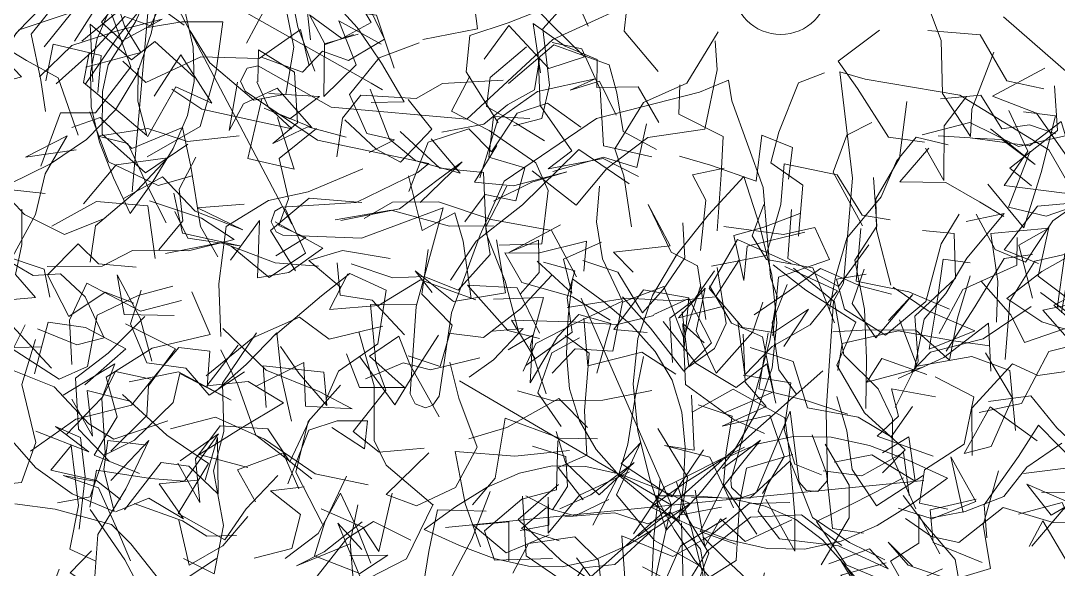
# Model space of a CAD drawing. Header units: metres. Extents: x 0 to 46.1, y -33.1 to 1.9.
# Drawn here: x 41.743 to 42.503, y -19.827 to -19.425 of the extents above; entities that cross this region are included whole.
import ezdxf

# ---------------------------------------------------------------- set-up
doc = ezdxf.new("R2010")
doc.units = ezdxf.units.M
doc.header["$LTSCALE"] = 0.02
for name, color, linetype, lineweight in [('AB_EXT_MASSIF', 8, 'Continuous', 9), ('BLOC_BRANCHES', 7, 'Continuous', 13), ('BLOC_FEUILLAGE', 7, 'Continuous', 13), ('BLOC_TRONC', 7, 'Continuous', 25)]:
    doc.layers.add(name, color=color, linetype=linetype, lineweight=lineweight)
doc.layers.add('ARCHIBOOKS_ARBRE', color=7, linetype='Continuous')

# ---------------------------------------------------------------- blocks, each defined once
blk = doc.blocks.new('AB_ALPHA_11ed163862f4b453')
at = {"layer": 'BLOC_BRANCHES', "color": 8, "lineweight": 13, "true_color": 0x878787, "transparency": 33554585}
for points in [[(0.3121, -0.2682), (0.3654, -0.457)], [(0.2447, -0.6047), (0.2492, -0.5181), (0.1668, -0.3455), (0.0374, -0.2264), (0.0057, -0.1899), (-0.081, -0.3656), (-0.1991, -0.518), (-0.2329, -0.5359), (-0.3535, -0.6967), (-0.4208, -0.8056), (-0.4467, -0.8125), (-0.463, -0.8), (-0.4657, -0.7797), (-0.4088, -0.6618), (-0.5427, -0.7532), (-0.5686, -0.7463), (-0.5755, -0.7204), (-0.5686, -0.7084), (-0.37, -0.5335), (-0.3142, -0.4721), (-0.3054, -0.4364), (-0.2272, -0.291), (-0.1888, -0.1266), (-0.1736, -0.0914), (-0.2299, -0.0811), (-0.4146, -0.0186), (-0.6185, -0.0231), (-0.7088, -0.0816), (-0.8309, -0.1725), (-0.9329, -0.2885), (-0.9519, -0.2963), (-0.9653, -0.2928), (-0.9778, -0.2765), (-0.9751, -0.2561), (-0.8786, -0.1277), (-0.739, -0.0034), (-0.8944, 0.0316), (-1.0126, 0.1146), (-1.0195, 0.1266), (-1.0168, 0.1469), (-1.0006, 0.1594), (-0.9867, 0.1594), (-0.8674, 0.0916), (-0.7427, 0.0765), (-0.7164, 0.0794), (-0.8645, 0.226), (-0.9264, 0.3735), (-0.9238, 0.3938), (-0.9005, 0.4072), (-0.8816, 0.3994), (-0.8102, 0.2633), (-0.6143, 0.1093), (-0.4027, 0.1464), (-0.1961, 0.1159)]]:
    blk.add_lwpolyline(points, dxfattribs=at)
at = {"layer": 'BLOC_FEUILLAGE', "color": 8, "lineweight": 13, "true_color": 0x878787, "transparency": 33554585}
for points in [[(-1.1388, 0.6204), (-1.0765, 0.6487), (-1.0261, 0.6664), (-1.0549, 0.7351), (-1.0825, 0.8089), (-0.9922, 0.8681), (-0.9701, 0.9133)], [(-1.0505, 0.8506), (-1.0697, 0.798), (-1.0686, 0.7451), (-1.0235, 0.6993), (-1.0389, 0.6295), (-0.9811, 0.6045), (-0.9543, 0.5356)], [(-1.1273, 0.6131), (-1.0446, 0.6225), (-0.9645, 0.6868), (-0.9064, 0.7355), (-0.8187, 0.7061), (-0.7984, 0.7593), (-0.83, 0.8069)], [(-1.2535, 0.5412), (-1.2295, 0.5946), (-1.1984, 0.6746), (-1.1334, 0.6957), (-1.1101, 0.777)], [(-1.2269, 0.4726), (-1.2004, 0.5802), (-1.2319, 0.6389), (-1.2631, 0.7034)], [(-1.3241, 0.6401), (-1.2556, 0.6184), (-1.2672, 0.6762), (-1.2124, 0.6928), (-1.106, 0.6652), (-1.0138, 0.6177)], [(-1.0836, 0.6857), (-1.0542, 0.6273), (-1.0778, 0.5252), (-1.1781, 0.4898), (-1.232, 0.5246), (-1.3152, 0.4618)], [(-0.7915, 0.6911), (-0.7606, 0.6481), (-0.7916, 0.5938), (-0.7454, 0.5194), (-0.7371, 0.4627), (-0.775, 0.3874)], [(-1.1636, 0.5439), (-1.066, 0.5847), (-0.9921, 0.6076), (-1.0021, 0.6676), (-1.114, 0.6672), (-1.1911, 0.6419)], [(-0.8766, 0.4463), (-0.8113, 0.4819), (-0.8162, 0.5708), (-0.843, 0.6764), (-0.89, 0.5888), (-0.8115, 0.53)], [(-0.9722, 0.6579), (-1.0782, 0.6227), (-1.0651, 0.5736), (-0.9825, 0.5668), (-1.0633, 0.5939), (-1.1472, 0.6167), (-1.2282, 0.6004)], [(-0.9377, 0.6463), (-1.0257, 0.5896), (-1.1104, 0.5506), (-1.1459, 0.515), (-1.1889, 0.4501), (-1.161, 0.3476), (-1.0675, 0.3492)], [(-1.0314, 0.6499), (-1.0465, 0.5945), (-1.0482, 0.5372), (-1.1471, 0.5692)], [(-0.7996, 0.6584), (-0.7399, 0.6222), (-0.7088, 0.5229), (-0.7598, 0.4747), (-0.7818, 0.4195), (-0.7999, 0.3346)], [(-1.2226, 0.5883), (-1.1747, 0.6371), (-1.1123, 0.5719), (-1.1541, 0.5184)], [(-1.1512, 0.5398), (-1.0975, 0.631), (-1.0702, 0.5351), (-1.0158, 0.5399), (-0.9905, 0.4439)], [(-1.3359, 0.4157), (-1.384, 0.455), (-1.4555, 0.5263), (-1.4456, 0.6099), (-1.3892, 0.5766), (-1.2861, 0.6164), (-1.3397, 0.621)], [(-1.2096, 0.5737), (-1.1172, 0.5874), (-1.037, 0.6083), (-1.0067, 0.5685), (-0.925, 0.6192)], [(-0.8419, 0.521), (-0.7921, 0.5916), (-0.7773, 0.5138), (-0.7327, 0.4326), (-0.649, 0.3594), (-0.6751, 0.2603)], [(-1.1281, 0.5879), (-1.166, 0.548), (-1.1373, 0.4542), (-1.1218, 0.4035), (-1.1012, 0.465), (-1.0678, 0.5153)], [(-1.1427, 0.3708), (-1.0309, 0.3644), (-0.9505, 0.4338), (-0.8919, 0.5023), (-0.955, 0.5432), (-1.0131, 0.5688)], [(-1.4355, 0.4942), (-1.4908, 0.5326), (-1.5125, 0.4827), (-1.405, 0.4965), (-1.3882, 0.4041), (-1.3469, 0.3336), (-1.2684, 0.318)], [(-1.0843, 0.5416), (-1.0702, 0.4861), (-0.9607, 0.4705), (-0.8723, 0.4099), (-0.78, 0.4132), (-0.803, 0.3484)], [(-0.7751, 0.4761), (-0.8079, 0.3925), (-0.8675, 0.3284), (-0.9222, 0.351), (-0.9529, 0.4523), (-0.951, 0.5212)], [(-1.1857, 0.4964), (-1.2067, 0.4012), (-1.1543, 0.3152), (-1.0924, 0.2964)], [(-1.4495, 0.3511), (-1.372, 0.3931), (-1.3164, 0.4458), (-1.2441, 0.4825), (-1.3296, 0.4912), (-1.2446, 0.452)], [(-1.2289, 0.4907), (-1.1754, 0.4774), (-1.1578, 0.3983), (-1.0591, 0.3803), (-1.085, 0.3118), (-1.1302, 0.2102), (-1.1339, 0.1461)], [(-1.0714, 0.4568), (-0.9891, 0.4935), (-0.9899, 0.3884), (-1.0291, 0.4493), (-1.1223, 0.401)], [(-0.7297, 0.4726), (-0.6481, 0.4108), (-0.6608, 0.3144), (-0.7372, 0.3176), (-0.7679, 0.3577), (-0.8198, 0.3458), (-0.8674, 0.4096)], [(-1.4453, 0.4425), (-1.4642, 0.3649), (-1.4131, 0.3004), (-1.4322, 0.2516)], [(-1.179, 0.2502), (-1.172, 0.3209), (-1.1588, 0.4102), (-1.1971, 0.4507), (-1.1135, 0.4135), (-1.0653, 0.3536), (-0.9801, 0.3109)], [(-1.037, 0.4499), (-1.011, 0.3894), (-0.9593, 0.3363), (-0.8927, 0.2693), (-0.9066, 0.3259), (-0.8992, 0.3763)], [(-0.8173, 0.2023), (-0.8662, 0.2564), (-0.9364, 0.2653), (-0.878, 0.2727), (-0.8316, 0.3535), (-0.8649, 0.4236), (-0.8976, 0.3753)], [(-0.7036, 0.3525), (-0.757, 0.3655), (-0.7518, 0.4269), (-0.7256, 0.3581), (-0.6649, 0.3533), (-0.6621, 0.416), (-0.6001, 0.4257)], [(-1.3875, 0.4151), (-1.4229, 0.3606), (-1.4622, 0.321), (-1.4543, 0.2653), (-1.5232, 0.3026)], [(-1.2873, 0.362), (-1.1985, 0.389), (-1.1122, 0.3481), (-1.1925, 0.3287), (-1.2905, 0.3159), (-1.3352, 0.265)], [(-0.9296, 0.3948), (-0.9903, 0.3293), (-0.9417, 0.356), (-0.8746, 0.3465), (-0.8605, 0.2514), (-0.8971, 0.3038)], [(-0.671, 0.3101), (-0.7126, 0.3881), (-0.7298, 0.3031), (-0.8109, 0.2868), (-0.7574, 0.3669), (-0.696, 0.3484)], [(-0.2989, 0.3366), (-0.3865, 0.3709), (-0.4494, 0.3861), (-0.4661, 0.3244), (-0.5078, 0.2376), (-0.6022, 0.2759)], [(-1.5003, 0.1407), (-1.5188, 0.2464), (-1.5573, 0.338), (-1.609, 0.3725), (-1.6589, 0.3432)], [(-1.4689, 0.3665), (-1.4363, 0.3017), (-1.3923, 0.2772), (-1.3774, 0.2168), (-1.3891, 0.1352), (-1.4382, 0.1513), (-1.4827, 0.2153)], [(-1.3582, 0.359), (-1.2651, 0.3526), (-1.1902, 0.2946), (-1.2319, 0.206)], [(-0.9033, 0.3007), (-0.9294, 0.2049), (-0.9895, 0.2676), (-0.9086, 0.3456)], [(-0.9144, 0.3284), (-0.8857, 0.2869), (-0.818, 0.2914), (-0.8926, 0.3463)], [(-1.4944, 0.1841), (-1.5715, 0.2309), (-1.5846, 0.2969), (-1.6315, 0.3371)], [(-1.2206, 0.3303), (-1.1388, 0.3242), (-1.1233, 0.239), (-1.0682, 0.1628), (-1.1163, 0.242), (-1.0409, 0.2011)], [(-0.3973, 0.3242), (-0.4071, 0.2633), (-0.3902, 0.1723), (-0.3711, 0.0879), (-0.4376, 0.1052), (-0.4561, 0.2112), (-0.5275, 0.1845)], [(-1.2695, 0.2115), (-1.3238, 0.2546), (-1.3355, 0.3058), (-1.4136, 0.2883), (-1.4224, 0.2032), (-1.342, 0.2043), (-1.3091, 0.1591)], [(-1.2172, 0.216), (-1.1514, 0.2365), (-1.1256, 0.289), (-1.0684, 0.3216)], [(-1.1831, 0.3005), (-1.1207, 0.2219), (-1.0911, 0.1567), (-1.1729, 0.1845), (-1.2587, 0.2413), (-1.3207, 0.2469), (-1.4055, 0.3012)], [(-1.1378, 0.288), (-1.1645, 0.2181), (-1.0892, 0.1415), (-1.1613, 0.2049), (-1.1548, 0.2586)], [(-0.7977, 0.1557), (-0.7459, 0.1502), (-0.782, 0.1872), (-0.7696, 0.2645), (-0.6873, 0.2912), (-0.6111, 0.2746)], [(-0.408, 0.2365), (-0.3022, 0.2447), (-0.2191, 0.2765), (-0.2443, 0.2142), (-0.236, 0.1473), (-0.2847, 0.0881), (-0.2729, -0.008)], [(-0.8513, 0.1811), (-0.8037, 0.2351), (-0.753, 0.2524), (-0.6711, 0.1917), (-0.6158, 0.1883), (-0.5195, 0.1329)], [(-0.7326, 0.2517), (-0.7528, 0.1561), (-0.734, 0.0964), (-0.6782, 0.0333), (-0.6884, 0.1147)], [(-1.3745, -0.0559), (-1.4752, -0.0301), (-1.4985, 0.0184), (-1.5148, 0.1099), (-1.5717, 0.1903), (-1.4977, 0.2341)], [(-1.2335, 0.1153), (-1.3067, 0.1399), (-1.3615, 0.2362), (-1.4246, 0.1968), (-1.4652, 0.1265)], [(-1.0441, 0.09), (-0.9792, 0.0884), (-1.009, 0.1334), (-0.9672, 0.165), (-0.9414, 0.2363), (-0.8546, 0.2449)], [(-0.8021, 0.2304), (-0.7836, 0.1538), (-0.7592, 0.1094), (-0.6779, 0.1292), (-0.6849, 0.1981)], [(-0.5695, 0.0726), (-0.5676, 0.183), (-0.5264, 0.2349), (-0.4545, 0.2164), (-0.3745, 0.1998), (-0.3232, 0.2034), (-0.3349, 0.1316)], [(-1.5427, 0.212), (-1.4997, 0.1169), (-1.4433, 0.1075), (-1.3776, 0.1769), (-1.2948, 0.1666), (-1.2322, 0.1462)], [(-1.5323, 0.1496), (-1.4594, 0.2149), (-1.4078, 0.1699), (-1.3669, 0.0969), (-1.4661, 0.0821)], [(-1.3396, 0.0517), (-1.3146, 0.1295), (-1.3065, 0.2194), (-1.3352, 0.1513), (-1.2593, 0.0999)], [(-1.4964, 0.201), (-1.5623, 0.1459), (-1.5987, 0.0427), (-1.6606, -0.0047), (-1.7478, 0.0405)], [(-0.9887, 0.0315), (-1.0518, 0.0796), (-1.1136, 0.1647), (-1.2107, 0.2034)], [(-0.5493, 0.0528), (-0.4986, 0.0357), (-0.4532, 0.0795), (-0.4071, 0.1725), (-0.31, 0.199)], [(-0.4548, 0.1073), (-0.4167, 0.19), (-0.3902, 0.1232), (-0.3545, 0.0711), (-0.3828, 0.0285), (-0.3189, -0.0115), (-0.3227, -0.0874)], [(-1.2851, 0.1714), (-1.3346, 0.1304), (-1.3485, 0.0542), (-1.2939, 0.0071), (-1.2852, -0.0579), (-1.2075, -0.0573)], [(-1.209, 0.0207), (-1.1594, 0.1041), (-1.0906, 0.1845), (-1.0002, 0.1822), (-0.9301, 0.156), (-0.8235, 0.1368)], [(-0.69, -0.1165), (-0.6232, -0.1568), (-0.5604, -0.0811), (-0.5516, -0.0267), (-0.5911, 0.0695), (-0.6294, 0.1372), (-0.5665, 0.1726)], [(-1.1178, 0.1288), (-1.0337, 0.1603), (-1.094, 0.0742), (-1.0405, 0.0517), (-0.964, 0.055), (-1.0108, 0.1431)], [(-0.7477, -0.2709), (-0.7168, -0.1775), (-0.6983, -0.0854), (-0.6414, 0.011), (-0.7047, 0.0612), (-0.7289, 0.157)], [(-0.45, 0.1611), (-0.5368, 0.15), (-0.5714, 0.1096), (-0.543, 0.0548), (-0.5165, -0.0014)], [(-1.3427, 0.1356), (-1.2907, 0.0473), (-1.3692, 0.0172), (-1.4015, -0.0269), (-1.492, -0.0456)], [(-0.9821, 0.152), (-0.9957, 0.0643), (-1.0755, 0.0635), (-1.1027, 0.1493)], [(-0.8582, 0.0862), (-0.9354, 0.1454), (-1.0267, 0.134), (-1.0285, 0.0476)], [(-0.4078, -0.1499), (-0.4441, -0.0871), (-0.5387, -0.0478), (-0.4843, -0.0438), (-0.4881, 0.0573), (-0.4399, 0.1383)], [(-0.5147, 0.1227), (-0.4064, 0.1367), (-0.3415, 0.0511), (-0.3576, 0.0002), (-0.3867, -0.0654), (-0.3532, -0.1265)], [(-0.4067, 0.1423), (-0.3671, 0.1028), (-0.3797, 0.0226), (-0.4308, -0.0678), (-0.3678, -0.1329)], [(-1.2089, 0.1184), (-1.2234, 0.0344), (-1.3256, 0.0714), (-1.4253, 0.0725), (-1.4485, 0.0007), (-1.5219, -0.035), (-1.4704, -0.1085)], [(-1.3057, 0.1275), (-1.3985, 0.1077), (-1.4732, 0.1018), (-1.5197, 0.0204), (-1.5047, -0.0595)], [(-0.4422, 0.1296), (-0.4809, 0.087), (-0.5377, 0.0908), (-0.5932, 0.0846), (-0.6656, 0.1143)], [(-1.6395, 0.1086), (-1.6238, 0.0038), (-1.5943, -0.0726), (-1.5472, -0.142), (-1.5214, -0.067), (-1.4861, -0.0263), (-1.4307, -0.0723)], [(-0.4468, -0.0166), (-0.4744, 0.0534), (-0.5311, 0.0684), (-0.609, 0.0348), (-0.6206, 0.0924), (-0.6968, 0.1126), (-0.7755, 0.0559)], [(-1.5443, 0.0241), (-1.4517, 0.0456), (-1.3985, 0.0846), (-1.5095, 0.0879)], [(-0.68, -0.0811), (-0.7475, -0.0375), (-0.8209, 0.0453), (-0.9166, 0.0863)], [(-0.7687, 0.028), (-0.6638, 0.0485), (-0.7182, 0.0454), (-0.8068, 0.0389), (-0.9087, 0.0797)], [(-0.7861, -0.1704), (-0.7416, -0.0743), (-0.7262, -0.0225), (-0.794, -0.0169), (-0.7602, 0.0809)], [(-0.5168, 0.0474), (-0.5704, 0.0867), (-0.6182, 0.0293), (-0.574, -0.0232), (-0.6201, -0.0647), (-0.6614, -0.0245), (-0.72, -0.0464)], [(-0.3806, -0.0334), (-0.3727, 0.0357), (-0.4268, 0.0508), (-0.3771, 0.0435), (-0.4778, 0.0815), (-0.5668, 0.0783), (-0.653, 0.0063)], [(-1.6258, -0.072), (-1.5694, -0.0949), (-1.5025, -0.0427), (-1.4532, 0.044), (-1.4054, 0.072), (-1.3588, 0.0254)], [(-1.6182, -0.1338), (-1.557, -0.0593), (-1.5248, 0.0055), (-1.5528, 0.0474), (-1.5263, -0.0247), (-1.5872, 0.0601)], [(-1.5004, 0.073), (-1.5053, -0.0044), (-1.4681, 0.0713), (-1.4117, 0.0103)], [(-0.8709, 0.0589), (-0.8109, 0.056), (-0.7402, 0.0107), (-0.6768, -0.0689), (-0.5954, -0.1459), (-0.6031, -0.2424)], [(-1.2803, -0.0432), (-1.2402, 0.0092), (-1.2844, 0.046), (-1.3429, 0.0281), (-1.4143, 0.0046), (-1.5138, 0.0386), (-1.6154, 0.0343)], [(-1.3947, 0.0428), (-1.309, 0.009), (-1.2566, -0.0873), (-1.3088, 0.0052), (-1.3479, -0.0326), (-1.4448, -0.0521), (-1.5057, -0.0452)], [(-0.9759, -0.0227), (-0.9977, 0.0496), (-0.9363, 0.0316), (-0.8707, -0.0281)], [(-0.6549, -0.0429), (-0.5774, -0.0522), (-0.5129, -0.0713), (-0.6089, -0.0394), (-0.6654, 0.0049), (-0.5943, 0.0392)], [(-1.2598, -0.2499), (-1.3418, -0.2694), (-1.4055, -0.2952), (-1.4509, -0.2085), (-1.3546, -0.162), (-1.3903, -0.0769), (-1.4174, 0.0299)], [(-1.198, 0.0312), (-1.1728, -0.0758), (-1.1129, -0.1617), (-1.0792, -0.221), (-1.148, -0.1707), (-1.1073, -0.1021), (-1.2055, -0.0903)], [(-1.6256, -0.1985), (-1.6528, -0.1551), (-1.596, -0.097), (-1.5474, 0.0025), (-1.603, -0.015), (-1.5434, -0.0762), (-1.5256, -0.1297)], [(-1.2109, -0.2884), (-1.2359, -0.2146), (-1.2531, -0.1656), (-1.2308, -0.0706), (-1.2221, 0.0002)], [(-0.9566, 0.0177), (-0.9843, -0.0347), (-0.9401, -0.0739), (-0.9248, -0.1596)], [(-0.6196, -0.0333), (-0.6926, -0.0748), (-0.7132, -0.1219), (-0.798, -0.1446), (-0.8369, -0.0899), (-0.8862, -0.0603), (-0.9362, 0.0028)], [(-1.1501, -0.0089), (-1.2528, -0.0525), (-1.2986, -0.128), (-1.354, -0.178), (-1.3929, -0.2722), (-1.4555, -0.337), (-1.4876, -0.2832)], [(-1.1908, -0.0099), (-1.2794, -0.0409), (-1.2118, -0.0756), (-1.179, -0.1437), (-1.2691, -0.1399), (-1.3598, -0.1385), (-1.2982, -0.2075)], [(-1.2705, -0.0252), (-1.1611, -0.0132), (-1.0688, -0.0279), (-1.0452, -0.0915), (-0.9498, -0.1245)], [(-1.1083, -0.1797), (-1.0629, -0.1496), (-0.9752, -0.147), (-0.9088, -0.0726), (-0.9477, -0.0109), (-1.0138, -0.0172), (-1.1232, -0.0308)], [(-0.7803, -0.177), (-0.8458, -0.091), (-0.9356, -0.0886), (-1.0149, -0.0457), (-0.9513, -0.0098)], [(-0.565, -0.035), (-0.5323, -0.1315), (-0.4486, -0.1057), (-0.3547, -0.099), (-0.2588, -0.143), (-0.1802, -0.0643), (-0.1549, -0.0179)], [(-0.4688, -0.2201), (-0.4299, -0.1341), (-0.4165, -0.0835), (-0.3263, -0.041), (-0.2405, -0.0544), (-0.1412, -0.0068)], [(-1.4609, -0.3551), (-1.5456, -0.2967), (-1.5539, -0.2079), (-1.5642, -0.1589), (-1.6355, -0.0794), (-1.6917, -0.0307)], [(-1.5712, -0.234), (-1.5607, -0.1751), (-1.5476, -0.0896), (-1.5899, -0.0356), (-1.5477, -0.0751)], [(-1.1846, -0.1798), (-1.156, -0.1015), (-1.1188, -0.0292), (-1.1978, -0.0472), (-1.271, -0.0585)], [(-1.2101, -0.1334), (-1.1729, -0.0667), (-1.0862, -0.1364), (-1.1151, -0.1909), (-1.1257, -0.113), (-1.1271, -0.0543)], [(-0.8037, -0.0522), (-0.8578, -0.1149), (-0.8422, -0.1926), (-0.9016, -0.2439), (-0.9405, -0.1955)], [(-0.8001, -0.1217), (-0.7216, -0.0872), (-0.6144, -0.0777), (-0.5235, -0.0594), (-0.4726, -0.0486), (-0.4294, -0.1516)], [(-0.5345, -0.0569), (-0.4418, -0.0851), (-0.4014, -0.1345), (-0.3426, -0.0768)], [(-0.3408, -0.3117), (-0.2791, -0.2297), (-0.2378, -0.1728), (-0.2835, -0.0943), (-0.2529, -0.0498)], [(-1.5211, -0.0907), (-1.4232, -0.0669), (-1.5066, -0.1182), (-1.5953, -0.1606), (-1.6517, -0.2359), (-1.7453, -0.2959)], [(-1.3953, -0.1294), (-1.3097, -0.1265), (-1.4092, -0.1652), (-1.4583, -0.1274), (-1.5332, -0.0607), (-1.5801, -0.1105)], [(-1.1306, -0.3541), (-1.2009, -0.2844), (-1.2442, -0.1807), (-1.2974, -0.098), (-1.3781, -0.0706)], [(-0.8403, -0.1226), (-0.8449, -0.0717), (-0.8167, -0.1572), (-0.7281, -0.1961), (-0.6892, -0.1056)], [(0.262, -0.3134), (0.1711, -0.3786), (0.1417, -0.4196), (0.142, -0.3255), (0.1929, -0.2425), (0.2147, -0.1438), (0.2783, -0.0633)], [(-1.0081, -0.3537), (-1.0809, -0.315), (-1.1005, -0.2569), (-1.009, -0.2264), (-0.9969, -0.1744), (-0.9467, -0.0792), (-0.8761, -0.1257)], [(-1.7595, -0.0999), (-1.8043, -0.1332), (-1.8065, -0.217), (-1.7551, -0.2242), (-1.689, -0.1752)], [(-1.5298, -0.1491), (-1.4262, -0.1131), (-1.3873, -0.1466), (-1.3702, -0.2187), (-1.3146, -0.131), (-1.3759, -0.1842)], [(-0.9922, -0.1099), (-1.0225, -0.2077), (-1.0771, -0.2918), (-1.0833, -0.3418), (-1.0514, -0.4493)], [(-1.5819, -0.1146), (-1.579, -0.2264), (-1.5856, -0.2992), (-1.6354, -0.3712), (-1.5919, -0.4042)], [(-1.1575, -0.1969), (-1.2279, -0.2406), (-1.2287, -0.1678), (-1.299, -0.1158), (-1.3697, -0.1422), (-1.4068, -0.2132), (-1.4014, -0.1309)], [(-1.033, -0.1314), (-1.0468, -0.1955), (-0.9778, -0.2404), (-1.0001, -0.1578), (-0.9352, -0.156), (-0.9462, -0.2106), (-0.9533, -0.3203)], [(-0.779, -0.3337), (-0.7317, -0.304), (-0.6511, -0.3125), (-0.5569, -0.3252), (-0.5456, -0.2405), (-0.5171, -0.1775), (-0.4774, -0.1258)], [(-1.5453, -0.1435), (-1.4808, -0.1557), (-1.4481, -0.2222), (-1.4505, -0.1437), (-1.388, -0.1767)], [(-1.3833, -0.3006), (-1.4295, -0.2716), (-1.4517, -0.2238), (-1.5084, -0.1492)], [(-1.0156, -0.1489), (-1.0095, -0.2576), (-0.9326, -0.2211), (-0.8729, -0.1942)], [(-0.7161, -0.2918), (-0.7049, -0.1999), (-0.7788, -0.1463), (-0.7618, -0.2562), (-0.7214, -0.3)], [(-0.706, -0.2127), (-0.6562, -0.1982), (-0.6251, -0.1479), (-0.6826, -0.1372), (-0.5758, -0.1461)], [(-0.5862, -0.2404), (-0.5521, -0.1974), (-0.6387, -0.1676), (-0.6893, -0.1338), (-0.6924, -0.1962), (-0.6289, -0.2688), (-0.595, -0.3424)], [(-0.1801, -0.3037), (-0.1425, -0.2586), (-0.1771, -0.2095), (-0.2319, -0.2742), (-0.2861, -0.204), (-0.3247, -0.1596)], [(-0.2216, -0.401), (-0.1643, -0.3271), (-0.191, -0.2606), (-0.1479, -0.2218), (-0.0687, -0.1652), (-0.0188, -0.1757)], [(0.0658, -0.3826), (0.0157, -0.3387), (0.0163, -0.2329), (0.0139, -0.1718), (0.108, -0.1653)], [(-1.6771, -0.3499), (-1.6454, -0.2607), (-1.6759, -0.1919), (-1.6214, -0.1793)], [(-1.0734, -0.1731), (-1.1596, -0.1966), (-1.2291, -0.2621), (-1.24, -0.3691)], [(-1.0288, -0.1888), (-0.955, -0.2016), (-0.9204, -0.2395), (-0.8323, -0.2702)], [(-0.7692, -0.3278), (-0.665, -0.3226), (-0.6381, -0.2652), (-0.5998, -0.2315), (-0.6394, -0.1868)], [(-0.6479, -0.1789), (-0.6267, -0.2626), (-0.6057, -0.2021), (-0.5301, -0.2135)], [(-1.2413, -0.291), (-1.2289, -0.22), (-1.3164, -0.2005), (-1.3205, -0.2678)], [(-0.8557, -0.2013), (-0.8064, -0.2427), (-0.7211, -0.2352), (-0.6392, -0.2147)], [(-0.7662, -0.3915), (-0.7441, -0.3031), (-0.6746, -0.2411), (-0.7527, -0.1937)], [(-0.5112, -0.2915), (-0.5214, -0.2412), (-0.4287, -0.288), (-0.4207, -0.2022), (-0.4331, -0.2985), (-0.4065, -0.3457), (-0.4472, -0.4368)], [(-0.3863, -0.3257), (-0.3279, -0.2537), (-0.323, -0.2012), (-0.2681, -0.2224)], [(-1.4564, -0.2195), (-1.4856, -0.2989), (-1.4144, -0.3026), (-1.3468, -0.2829)], [(-1.253, -0.2724), (-1.1674, -0.2109), (-1.1145, -0.2246), (-1.0678, -0.2548), (-1.1, -0.2949), (-1.1293, -0.2295)], [(-0.5771, -0.2232), (-0.5349, -0.2762), (-0.5373, -0.3633), (-0.4825, -0.3481), (-0.4179, -0.3209), (-0.3862, -0.2652)], [(0.3022, -0.4196), (0.2532, -0.3699), (0.2581, -0.2729), (0.182, -0.2139)], [(-0.786, -0.2419), (-0.7363, -0.2682), (-0.8135, -0.2867), (-0.8679, -0.2891)], [(-0.7484, -0.3266), (-0.7459, -0.2439), (-0.6576, -0.305), (-0.5879, -0.3563), (-0.523, -0.3785)], [(-1.3791, -0.353), (-1.3113, -0.3757), (-1.2642, -0.332), (-1.2866, -0.2656), (-1.2307, -0.2934)], [(-1.0054, -0.3653), (-1.1128, -0.3867), (-1.0769, -0.4344), (-0.9993, -0.4453), (-0.9256, -0.4045), (-0.9048, -0.3112), (-0.8826, -0.2471)], [(-0.3353, -0.3779), (-0.4098, -0.4114), (-0.4749, -0.3777), (-0.5475, -0.3251), (-0.6477, -0.28)], [(-0.0645, -0.4674), (-0.1029, -0.4323), (-0.1012, -0.3453), (-0.1713, -0.2755), (-0.2169, -0.3347), (-0.2907, -0.3985), (-0.3849, -0.3602)], [(-0.7808, -0.2862), (-0.7285, -0.2883), (-0.7797, -0.3589), (-0.6919, -0.3156), (-0.6373, -0.3024), (-0.5972, -0.348), (-0.6679, -0.4104)], [(-0.1285, -0.5682), (-0.0954, -0.4691), (-0.0656, -0.4208), (0.0115, -0.3822), (0.079, -0.3019)], [(-0.1131, -0.4489), (-0.1045, -0.3374), (-0.0466, -0.2942), (0.0044, -0.2994)], [(-1.4371, -0.316), (-1.5059, -0.3164), (-1.5435, -0.3609), (-1.5454, -0.4243), (-1.592, -0.4745), (-1.6551, -0.5397)], [(-1.155, -0.3192), (-1.2345, -0.3682), (-1.2839, -0.4093), (-1.232, -0.4818), (-1.1705, -0.4817), (-1.2292, -0.4443)], [(-0.8154, -0.5914), (-0.8217, -0.5169), (-0.765, -0.5265), (-0.7246, -0.4557), (-0.6598, -0.372), (-0.6791, -0.3208)], [(-0.5476, -0.4908), (-0.5778, -0.4232), (-0.6742, -0.3903), (-0.6333, -0.3129)], [(-0.5523, -0.3188), (-0.541, -0.3948), (-0.5325, -0.4939), (-0.4616, -0.4783), (-0.4519, -0.3875), (-0.5223, -0.3772)], [(-0.3263, -0.3116), (-0.2432, -0.3837), (-0.1879, -0.4042), (-0.1974, -0.4675), (-0.2933, -0.4443), (-0.3607, -0.5285)], [(-0.2432, -0.3179), (-0.2925, -0.3546), (-0.2937, -0.4049), (-0.2313, -0.4639), (-0.2528, -0.5704)], [(-1.2043, -0.4769), (-1.1915, -0.4136), (-1.1814, -0.3392), (-1.2556, -0.3789), (-1.3317, -0.3845)], [(-0.659, -0.3389), (-0.7166, -0.3341), (-0.7784, -0.3819), (-0.7759, -0.4567)], [(-0.422, -0.3802), (-0.4997, -0.4436), (-0.4786, -0.3444), (-0.5575, -0.3269), (-0.6217, -0.3925), (-0.6771, -0.3512), (-0.7365, -0.3661)], [(-0.5502, -0.3978), (-0.598, -0.3602), (-0.5131, -0.329), (-0.4514, -0.3862), (-0.5124, -0.4629)], [(-0.1968, -0.3676), (-0.2658, -0.353), (-0.3204, -0.3355), (-0.3499, -0.4149), (-0.3102, -0.365), (-0.2078, -0.4011)], [(0.2758, -0.5006), (0.2441, -0.4602), (0.1979, -0.4389), (0.1988, -0.3663), (0.1335, -0.3315)], [(-1.2266, -0.344), (-1.1811, -0.4135), (-1.1805, -0.4668), (-1.1021, -0.3909)], [(-0.8075, -0.3586), (-0.7623, -0.4094), (-0.6857, -0.4582), (-0.6006, -0.4919)], [(-0.2599, -0.4359), (-0.3184, -0.3452), (-0.4108, -0.3923), (-0.3984, -0.4855), (-0.3559, -0.5242), (-0.2788, -0.5233), (-0.3541, -0.556)], [(-0.2058, -0.3529), (-0.2601, -0.4247), (-0.2102, -0.5185), (-0.1222, -0.4846)], [(0.061, -0.3925), (0.0573, -0.4604), (0.1125, -0.3767), (0.1757, -0.3542)], [(-1.294, -0.5636), (-1.2667, -0.5183), (-1.2157, -0.4242), (-1.1663, -0.3746)], [(-0.5411, -0.4694), (-0.5013, -0.3988), (-0.4462, -0.395), (-0.3851, -0.3703)], [(-0.4758, -0.4009), (-0.5205, -0.4927), (-0.4629, -0.49), (-0.4197, -0.4629), (-0.3775, -0.3682)], [(-0.2471, -0.5445), (-0.2056, -0.5012), (-0.1491, -0.4524), (-0.0557, -0.4232), (0.0036, -0.3836), (0.0582, -0.3662), (0.099, -0.41)], [(0.4402, -0.6011), (0.4035, -0.5296), (0.3006, -0.5176), (0.2055, -0.4827), (0.1552, -0.3973), (0.0694, -0.3687)], [(0.4731, -0.7356), (0.4071, -0.6642), (0.3449, -0.5801), (0.2707, -0.5598), (0.2663, -0.4495), (0.2162, -0.3796), (0.3245, -0.3888)], [(-1.2046, -0.4468), (-1.2154, -0.3824), (-1.2345, -0.4858), (-1.2268, -0.5965), (-1.2211, -0.6492)], [(-0.7871, -0.502), (-0.8767, -0.4564), (-0.9635, -0.3896), (-1.0003, -0.4793), (-1.0199, -0.5612)], [(-0.7325, -0.5121), (-0.7902, -0.4727), (-0.8536, -0.3885), (-0.9286, -0.4703), (-0.9901, -0.4886)], [(-0.9299, -0.384), (-0.8607, -0.4042), (-0.7515, -0.4116), (-0.7364, -0.4847)], [(-0.5147, -0.3969), (-0.5061, -0.4946), (-0.4681, -0.5716), (-0.3977, -0.5653), (-0.4229, -0.635)], [(-0.513, -0.5987), (-0.4153, -0.6152), (-0.3772, -0.5196), (-0.4111, -0.4679), (-0.4077, -0.3887)], [(-0.342, -0.4668), (-0.3871, -0.5026), (-0.4848, -0.5291), (-0.4732, -0.4446), (-0.4164, -0.3878), (-0.4875, -0.4068), (-0.4082, -0.4333)], [(-0.29, -0.7329), (-0.2393, -0.6569), (-0.1933, -0.5791), (-0.1591, -0.4944), (-0.091, -0.4638), (-0.0478, -0.3859)], [(0.1132, -0.5755), (0.0906, -0.529), (0.0581, -0.4654), (-0.0116, -0.4187), (0.0662, -0.3955)], [(0.0929, -0.3864), (0.14, -0.421), (0.2232, -0.4924), (0.2964, -0.487), (0.2782, -0.5493)], [(-1.2184, -0.4268), (-1.3216, -0.4068), (-1.2652, -0.4132), (-1.1765, -0.4049)], [(-1.1205, -0.4815), (-1.1589, -0.4154), (-1.2168, -0.4152), (-1.314, -0.4483)], [(0.2265, -0.4176), (0.2154, -0.4991), (0.1446, -0.5285), (0.2297, -0.6004), (0.3274, -0.6191)], [(-0.8259, -0.64), (-0.7385, -0.5907), (-0.6912, -0.5504), (-0.6331, -0.4854), (-0.5794, -0.4314)], [(-0.4727, -0.4709), (-0.4862, -0.4199), (-0.5431, -0.5161), (-0.5047, -0.6171), (-0.4707, -0.67)], [(-0.3994, -0.4714), (-0.442, -0.5605), (-0.372, -0.5446), (-0.2921, -0.5493), (-0.2161, -0.5239), (-0.2728, -0.4337)], [(-0.2893, -0.4198), (-0.2642, -0.4912), (-0.2191, -0.5905), (-0.2914, -0.6374), (-0.2966, -0.738), (-0.2714, -0.8358), (-0.329, -0.8484)], [(0.1212, -0.5098), (0.1326, -0.6129), (0.2147, -0.5455), (0.2929, -0.4724), (0.2479, -0.4346)], [(0.1805, -0.4277), (0.2134, -0.5272), (0.1871, -0.4555), (0.144, -0.4246)], [(0.1863, -0.556), (0.1707, -0.5073), (0.2819, -0.497), (0.3218, -0.4252)], [(-1.0502, -0.4483), (-1.1456, -0.5059), (-1.2215, -0.4984), (-1.2203, -0.5799), (-1.2964, -0.6499)], [(-0.2612, -0.4454), (-0.2322, -0.5379), (-0.2704, -0.6288), (-0.2514, -0.7153), (-0.2598, -0.7756), (-0.2977, -0.8326), (-0.3132, -0.9369)], [(-0.0628, -0.6638), (-0.1081, -0.5967), (-0.1778, -0.528), (-0.118, -0.4513)], [(-0.9759, -0.5122), (-1.0488, -0.4614), (-1.104, -0.5167), (-1.1731, -0.5936), (-1.2252, -0.5884)], [(-0.8993, -0.528), (-0.8726, -0.5764), (-0.8259, -0.5553), (-0.7989, -0.5073), (-0.8396, -0.4585)], [(-0.8598, -0.5819), (-0.7984, -0.5914), (-0.6996, -0.5851), (-0.7857, -0.5998), (-0.8051, -0.5167), (-0.7889, -0.4594)], [(-0.3825, -0.6413), (-0.3852, -0.5868), (-0.3481, -0.5074), (-0.2874, -0.4639)], [(-0.1367, -0.5831), (-0.176, -0.54), (-0.22, -0.4728), (-0.2957, -0.4759), (-0.3682, -0.4776)], [(-1.1215, -0.6903), (-1.1111, -0.5881), (-1.0255, -0.5408), (-0.95, -0.4858)], [(-0.921, -0.6507), (-1.0118, -0.5959), (-0.9979, -0.5403), (-0.9088, -0.5296), (-0.8464, -0.5495), (-0.7955, -0.4753)], [(-0.4042, -0.4967), (-0.4493, -0.5723), (-0.4412, -0.6303), (-0.5284, -0.617), (-0.4442, -0.6475), (-0.4633, -0.7255), (-0.5339, -0.7607)], [(-0.1556, -0.5272), (-0.206, -0.5053), (-0.2235, -0.559), (-0.1869, -0.6397), (-0.0915, -0.6283), (-0.0099, -0.5551), (0.0469, -0.5272)], [(0.2191, -0.5012), (0.1296, -0.5657), (0.1786, -0.6171), (0.2584, -0.6369)], [(-0.9047, -0.5256), (-0.9587, -0.6209), (-0.9198, -0.7135), (-0.8994, -0.7617), (-0.9758, -0.7159), (-1.0697, -0.6827)], [(-0.9026, -0.6115), (-0.9868, -0.5962), (-1.0097, -0.5206), (-0.9515, -0.5513), (-0.9905, -0.6107)], [(-0.3646, -0.5193), (-0.4349, -0.5962), (-0.371, -0.6642), (-0.3234, -0.7237)], [(-0.4071, -0.5239), (-0.3547, -0.5882), (-0.3793, -0.6739), (-0.3108, -0.7386), (-0.2795, -0.8019), (-0.2163, -0.7766)], [(-0.0256, -0.5156), (0.0203, -0.5522), (-0.0223, -0.6219), (-0.1231, -0.64), (-0.1626, -0.7129), (-0.2442, -0.7609)], [(-0.1674, -0.6202), (-0.104, -0.6047), (-0.2041, -0.6345), (-0.2063, -0.5578), (-0.1535, -0.5175)], [(-0.838, -0.5435), (-0.9348, -0.5571), (-0.9096, -0.6627), (-0.8788, -0.7341), (-0.8832, -0.6737)], [(-0.5447, -0.5388), (-0.595, -0.6257), (-0.6362, -0.5894), (-0.5782, -0.6525), (-0.5923, -0.7539)], [(0.0506, -0.5456), (0.1168, -0.5712), (0.0146, -0.6028), (-0.0526, -0.636), (-0.1112, -0.654), (-0.1781, -0.7227)], [(0.0731, -0.5441), (0.0671, -0.6178), (0.101, -0.6675), (0.1844, -0.6311), (0.2909, -0.6267)], [(-0.7162, -0.5946), (-0.8163, -0.5809), (-0.9023, -0.6075), (-0.8664, -0.5527), (-0.8934, -0.596), (-0.9427, -0.5756)], [(-0.7758, -0.6165), (-0.8435, -0.6083), (-0.8804, -0.5669), (-0.9388, -0.5738), (-0.893, -0.6304)], [(-0.5809, -0.6346), (-0.6765, -0.6753), (-0.7205, -0.5736), (-0.6705, -0.5608), (-0.7594, -0.6168), (-0.7464, -0.7253), (-0.7013, -0.8105)], [(-0.6297, -0.5563), (-0.6326, -0.6603), (-0.6796, -0.7123), (-0.6102, -0.7404)], [(-0.5439, -0.5603), (-0.5032, -0.6116), (-0.5477, -0.6601), (-0.5847, -0.7086), (-0.5828, -0.8174)], [(-0.5341, -0.7728), (-0.5418, -0.8813), (-0.5061, -0.8266), (-0.4543, -0.7302), (-0.4237, -0.6666), (-0.4749, -0.5711), (-0.5593, -0.5657)], [(-0.4245, -0.7906), (-0.4548, -0.7478), (-0.4366, -0.6835), (-0.3798, -0.6189), (-0.4456, -0.5595)], [(-0.2645, -0.5825), (-0.2175, -0.609), (-0.1355, -0.6617), (-0.1132, -0.7422), (-0.059, -0.6856), (0.0024, -0.6335)], [(-0.1272, -0.5735), (-0.0971, -0.6453), (-0.045, -0.7222), (-0.1337, -0.7048), (-0.0688, -0.6337), (-0.0226, -0.5805), (0.0155, -0.6132)], [(-0.0033, -0.7303), (0.0391, -0.6696), (0.0766, -0.5887), (0.1709, -0.6381), (0.1077, -0.6348), (0.0757, -0.7297)], [(-0.9965, -0.6342), (-0.9427, -0.6042), (-0.8651, -0.6397), (-0.8518, -0.6993), (-0.9015, -0.7982), (-0.8606, -0.8703), (-0.8303, -0.9664)], [(-0.7468, -0.9653), (-0.7632, -0.864), (-0.6756, -0.7989), (-0.6722, -0.7041), (-0.7398, -0.693), (-0.7799, -0.6431), (-0.8602, -0.5992)], [(0.2544, -0.6352), (0.1753, -0.5933), (0.0804, -0.627), (0.1195, -0.6826)], [(-0.0372, -0.76), (-0.0849, -0.7194), (-0.163, -0.6462), (-0.2614, -0.6093), (-0.2949, -0.6466)], [(0.1129, -0.621), (0.0847, -0.6633), (-0.0224, -0.6472), (-0.1025, -0.6909)], [(-0.15, -0.6303), (-0.169, -0.7191), (-0.0756, -0.7586), (-0.031, -0.8183), (-0.0823, -0.9161)], [(0.1194, -0.6625), (0.0718, -0.6403), (-0.021, -0.6855), (-0.1097, -0.7252)], [(0.1974, -0.773), (0.1019, -0.7616), (0.1262, -0.8475), (0.1371, -0.7855), (0.1068, -0.7016), (0.1717, -0.6375)], [(-0.7722, -0.6938), (-0.6779, -0.6529), (-0.625, -0.6594), (-0.5147, -0.6713)], [(0.0139, -0.6517), (0.026, -0.7336), (0.0193, -0.7896), (0.0997, -0.8097)], [(-0.5702, -0.6822), (-0.4834, -0.677), (-0.589, -0.7118), (-0.6671, -0.7566), (-0.6251, -0.8121)], [(-0.1609, -0.7263), (-0.2621, -0.6934), (-0.2157, -0.6718), (-0.1625, -0.7413)], [(0.1599, -0.8775), (0.1062, -0.7809), (0.1817, -0.6994), (0.1163, -0.6753), (0.0384, -0.7116), (-0.0276, -0.7966)], [(-0.9383, -0.6954), (-0.9861, -0.7886), (-0.8891, -0.8218), (-0.8792, -0.7452), (-0.8031, -0.8195), (-0.7122, -0.7593), (-0.6136, -0.7621)], [(-0.9698, -0.7341), (-0.8833, -0.6961), (-0.8312, -0.7221), (-0.7425, -0.7074)], [(-0.9008, -0.7717), (-0.8417, -0.7759), (-0.7917, -0.6855), (-0.7343, -0.7676), (-0.6535, -0.7733), (-0.5641, -0.7624), (-0.5008, -0.8016)], [(-0.6098, -0.8845), (-0.6603, -0.9306), (-0.7186, -0.8638), (-0.6845, -0.7844), (-0.6936, -0.6966), (-0.7675, -0.7021)], [(-0.6336, -0.6886), (-0.6748, -0.7845), (-0.6232, -0.7578), (-0.6084, -0.8172), (-0.5147, -0.8302)], [(-0.4119, -0.9843), (-0.449, -0.9223), (-0.4807, -0.8475), (-0.4584, -0.7379), (-0.5577, -0.7548), (-0.6467, -0.6962)], [(-0.3228, -0.6853), (-0.3414, -0.7485), (-0.3719, -0.8129), (-0.3707, -0.8933), (-0.269, -0.8929)], [(0.1233, -0.7903), (0.1276, -0.8494), (0.0667, -0.7755), (0.036, -0.7046), (0.1167, -0.6982), (0.1729, -0.7016)], [(0.1033, -0.7699), (0.1696, -0.6935), (0.2455, -0.6911), (0.1985, -0.7608), (0.2079, -0.8214), (0.2909, -0.848), (0.257, -0.7608)], [(-0.7327, -0.931), (-0.7421, -0.8356), (-0.6407, -0.8372), (-0.5789, -0.7525), (-0.5328, -0.7056), (-0.4483, -0.7309)], [(-0.4181, -0.9223), (-0.4612, -0.8843), (-0.4151, -0.7928), (-0.3989, -0.7196)], [(-0.2103, -0.7192), (-0.1192, -0.7325), (-0.0165, -0.7243), (-0.0612, -0.8004)], [(0.0656, -0.7415), (-0.0402, -0.743), (-0.1345, -0.7111), (-0.1835, -0.7223)], [(-0.6872, -0.7248), (-0.743, -0.8165), (-0.8216, -0.8598), (-0.8848, -0.9421), (-0.8557, -1.0393), (-0.9101, -1.06), (-0.9753, -1.0492)], [(-0.2344, -0.8731), (-0.3004, -0.7866), (-0.2476, -0.7771), (-0.231, -0.7286), (-0.1712, -0.7844)], [(0.0938, -0.7292), (0.1182, -0.7939), (0.1808, -0.787), (0.262, -0.8309), (0.2039, -0.8787)], [(-0.7837, -0.8905), (-0.8383, -0.9051), (-0.7818, -0.9804), (-0.7223, -0.9459), (-0.6698, -0.9057), (-0.7411, -0.8412), (-0.791, -0.7535)], [(-0.5131, -0.7488), (-0.5578, -0.7834), (-0.5529, -0.8473), (-0.4692, -0.9166), (-0.4161, -1.0015), (-0.4247, -0.952), (-0.5021, -0.9347)], [(-0.5148, -0.9288), (-0.4251, -0.8844), (-0.3923, -0.8344), (-0.3884, -0.7474)], [(-0.2649, -0.9693), (-0.3019, -0.932), (-0.2612, -0.8859), (-0.1745, -0.8858), (-0.1128, -0.8227), (-0.1524, -0.7534)], [(-0.6686, -0.7674), (-0.6564, -0.8238), (-0.6303, -0.9302), (-0.5568, -0.9621)], [(-0.0592, -0.9537), (-0.0974, -0.8547), (-0.1842, -0.9002), (-0.1357, -0.916), (-0.0547, -0.863), (-0.0509, -0.7665)], [(-0.7995, -0.7977), (-0.7458, -0.8276), (-0.6762, -0.7938), (-0.5756, -0.7852), (-0.4952, -0.8324), (-0.4634, -0.9194)], [(-0.3105, -0.9101), (-0.2764, -0.8382), (-0.3634, -0.8327), (-0.418, -0.7862)], [(-0.3089, -0.8174), (-0.2522, -0.8192), (-0.2868, -0.894), (-0.3272, -0.81), (-0.3924, -0.7835)], [(0.1011, -0.8972), (0.007, -0.8537), (-0.0206, -0.8108), (-0.1274, -0.8383), (-0.1736, -0.9112)], [(-0.1198, -0.852), (-0.0464, -0.8806), (0.0477, -0.8279), (0.1258, -0.8543), (0.141, -0.9124)], [(-0.0949, -0.8445), (-0.0243, -0.8783), (-0.016, -0.9534), (-0.0031, -1.0065)], [(-0.3012, -0.8769), (-0.4044, -0.8661), (-0.4783, -0.8574), (-0.4761, -0.9535), (-0.4149, -1.0437), (-0.3326, -1.0556)], [(-0.2444, -0.99), (-0.2077, -0.8918), (-0.214, -0.9856), (-0.3002, -0.9679)], [(-0.3307, -1.1186), (-0.3038, -1.0539), (-0.3153, -0.966), (-0.3198, -0.9041)], [(-0.0237, -0.9814), (-0.1014, -0.9834), (-0.166, -1.0059), (-0.2405, -0.9905), (-0.3007, -0.9657), (-0.3401, -0.9183)], [(-0.2331, -1.0523), (-0.2044, -0.999), (-0.1037, -0.9589), (-0.0418, -0.9306), (-0.0207, -1.0349), (-0.1128, -0.9902)], [(-0.5156, -1.1168), (-0.4822, -1.0202), (-0.4802, -0.9417), (-0.4716, -1.005), (-0.3799, -1.0649), (-0.3444, -1.1506), (-0.2683, -1.1883)], [(-0.3213, -1.0301), (-0.315, -0.9494), (-0.343, -0.9926), (-0.4047, -0.9924), (-0.4098, -1.0833)], [(-0.0471, -1.0915), (-0.0213, -1.1541), (-0.1162, -1.0948), (-0.1778, -1.0222), (-0.2811, -1.0318), (-0.3172, -0.9949), (-0.3388, -0.9417)], [(-0.3127, -1.0916), (-0.3711, -1.116), (-0.4299, -1.0952), (-0.4839, -1.0367), (-0.4948, -0.964), (-0.4131, -0.9902)], [(-0.4465, -1.1337), (-0.3793, -1.1297), (-0.3257, -1.0835), (-0.258, -1.1031), (-0.2261, -1.029), (-0.1489, -0.961)], [(-0.3821, -1.3506), (-0.3551, -1.2464), (-0.3555, -1.1542), (-0.3146, -1.1013), (-0.3817, -1.0161), (-0.3891, -0.9608), (-0.3755, -1.0218)], [(-0.2655, -1.0857), (-0.3204, -1.0059), (-0.2921, -0.9528), (-0.211, -0.9824)], [(-0.0405, -1.0852), (-0.1119, -1.0821), (-0.1187, -1.0099), (-0.0718, -1.0803), (-0.1724, -1.1101), (-0.0836, -1.0837)], [(-0.1039, -1.0368), (-0.0105, -1.098), (-0.014, -1.195), (-0.1176, -1.2235), (-0.1257, -1.2818)], [(-0.1611, -1.0479), (-0.0825, -1.0729), (-0.1002, -1.1804), (-0.1789, -1.2313), (-0.1864, -1.2895), (-0.2389, -1.3472)], [(-0.1774, -1.108), (-0.1305, -1.0824), (-0.1346, -1.17), (-0.0455, -1.1277)]]:
    blk.add_lwpolyline(points, dxfattribs=at)
at = {"layer": 'BLOC_TRONC', "color": 8, "lineweight": 13, "true_color": 0x878787, "transparency": 33554585}
blk.add_circle((0, 0), 0.0875, dxfattribs=at)

msp = doc.modelspace()

# ---------------------------------------------------------------- linework, layer by layer
at = {"layer": 'AB_EXT_MASSIF', "lineweight": 9, "true_color": 0x606060, "transparency": 33554597}
for points in [[(41.85035, -19.36662), (41.84576, -19.40127), (41.83905, -19.43427), (41.82844, -19.46426), (41.81271, -19.49029), (41.79146, -19.51204), (41.7651, -19.52984), (41.73483, -19.54461), (41.70244, -19.55775), (41.70703, -19.5231), (41.71374, -19.49009), (41.72436, -19.46011), (41.74008, -19.43408), (41.76134, -19.41233), (41.7877, -19.39453), (41.81797, -19.37976), (41.85035, -19.36662)], [(41.84123, -19.36598), (41.8536, -19.3923), (41.86376, -19.41842), (41.86981, -19.44419), (41.87051, -19.46949), (41.86542, -19.49428), (41.85498, -19.5186), (41.84043, -19.54256), (41.82367, -19.56632), (41.8113, -19.54), (41.80114, -19.51388), (41.79509, -19.48811), (41.79438, -19.46281), (41.79948, -19.43802), (41.80992, -19.4137), (41.82447, -19.38974), (41.84123, -19.36598)], [(41.82613, -19.37214), (41.85907, -19.37177), (41.89076, -19.3736), (41.92015, -19.37949), (41.94654, -19.39066), (41.96968, -19.40757), (41.98982, -19.42978), (42, -19.44475)], [(41.84, -19.38), (41.82507, -19.55029)], [(41.84, -19.38), (41.94192, -19.57398)], [(41.84, -19.38), (42, -19.47073)], [(42, -19.44475), (42.00766, -19.45603), (42.02426, -19.48448), (42, -19.48475)], [(42, -19.47073), (42.00841, -19.4755)], [(42.21601, -19.79814), (42.2043, -19.76161), (42.19545, -19.7257), (42.1919, -19.69097), (42.19528, -19.65776), (42.20615, -19.62619), (42.22394, -19.59615), (42.24704, -19.56728), (42.273, -19.53903), (42.28472, -19.57556), (42.29357, -19.61147), (42.29711, -19.6462), (42.29374, -19.67941), (42.28287, -19.71098), (42.26507, -19.74102), (42.24197, -19.76989), (42.21601, -19.79814)], [(42.22546, -19.79249), (42.20274, -19.77585), (42.18199, -19.75835), (42.16489, -19.73925), (42.15257, -19.71807), (42.14541, -19.69463), (42.14301, -19.66911), (42.14427, -19.64199), (42.1475, -19.61402), (42.17022, -19.63066), (42.19097, -19.64816), (42.20806, -19.66726), (42.22039, -19.68844), (42.22755, -19.71188), (42.22995, -19.7374), (42.22869, -19.76452), (42.22546, -19.79249)], [(42.75866, -19.72624), (42.71885, -19.73448), (42.68002, -19.73977), (42.64302, -19.7396), (42.6084, -19.73231), (42.57636, -19.71731), (42.54671, -19.69518), (42.51887, -19.6676), (42.49203, -19.63706), (42.53184, -19.62882), (42.57067, -19.62354), (42.60767, -19.6237), (42.64229, -19.63099), (42.67433, -19.646), (42.70399, -19.66812), (42.73182, -19.69571), (42.75866, -19.72624)], [(42.22, -19.78), (42.15374, -19.62829)], [(42.22, -19.78), (42.33084, -19.68161)], [(42.22, -19.78), (42.0648, -19.68892)], [(42.20479, -19.78149), (42.23041, -19.76303), (42.25626, -19.74697), (42.28255, -19.73536), (42.30941, -19.72955), (42.33689, -19.73003), (42.36493, -19.73632), (42.39341, -19.74706), (42.42213, -19.7602), (42.39651, -19.77866), (42.37065, -19.79472), (42.34436, -19.80634), (42.3175, -19.81214), (42.29003, -19.81166), (42.26198, -19.80537), (42.2335, -19.79463), (42.20479, -19.78149)], [(42.23362, -19.77867), (42.21068, -19.7952), (42.18753, -19.80958), (42.16398, -19.81998), (42.13993, -19.82518), (42.11533, -19.82475), (42.09021, -19.81911), (42.06471, -19.8095), (42.03899, -19.79773), (42.06194, -19.7812), (42.08509, -19.76682), (42.10863, -19.75642), (42.13269, -19.75122), (42.15729, -19.75165), (42.1824, -19.75728), (42.20791, -19.7669), (42.23362, -19.77867)], [(42.22372, -19.76311), (42.23463, -19.79713), (42.24287, -19.83057), (42.24617, -19.86292), (42.24302, -19.89385), (42.2329, -19.92324), (42.21633, -19.95122), (42.19482, -19.97811), (42.1747, -20)], [(42.28989, -20), (42.26355, -19.97777), (42.23791, -19.94912), (42.21941, -19.91735), (42.20867, -19.88219), (42.20508, -19.8439), (42.20696, -19.80323), (42.21181, -19.76126)], [(42.22, -19.78), (42.40474, -19.7619)], [(42.20822, -19.77309), (42.23643, -19.7732), (42.26356, -19.77517), (42.28866, -19.78058), (42.31112, -19.79049), (42.33072, -19.80527), (42.34769, -19.82454), (42.36264, -19.84725), (42.37649, -19.87183), (42.34828, -19.87172), (42.32116, -19.86975), (42.29606, -19.86434), (42.27359, -19.85443), (42.25399, -19.83965), (42.23702, -19.82038), (42.22208, -19.79767), (42.20822, -19.77309)], [(42.22, -19.78), (42.05456, -19.79621)], [(42.22, -19.78), (42.08007, -19.90421)], [(42.22, -19.78), (42.17488, -19.98511)]]:
    msp.add_lwpolyline(points, dxfattribs=at)

# ---------------------------------------------------------------- block references
at = {"layer": 'ARCHIBOOKS_ARBRE', "transparency": 33554687, "xscale": 0.4, "yscale": 0.4, "rotation": 33}
msp.add_blockref('AB_ALPHA_11ed163862f4b453', (42.3, -19.4), dxfattribs=at)

doc.saveas('drawing.dxf')
